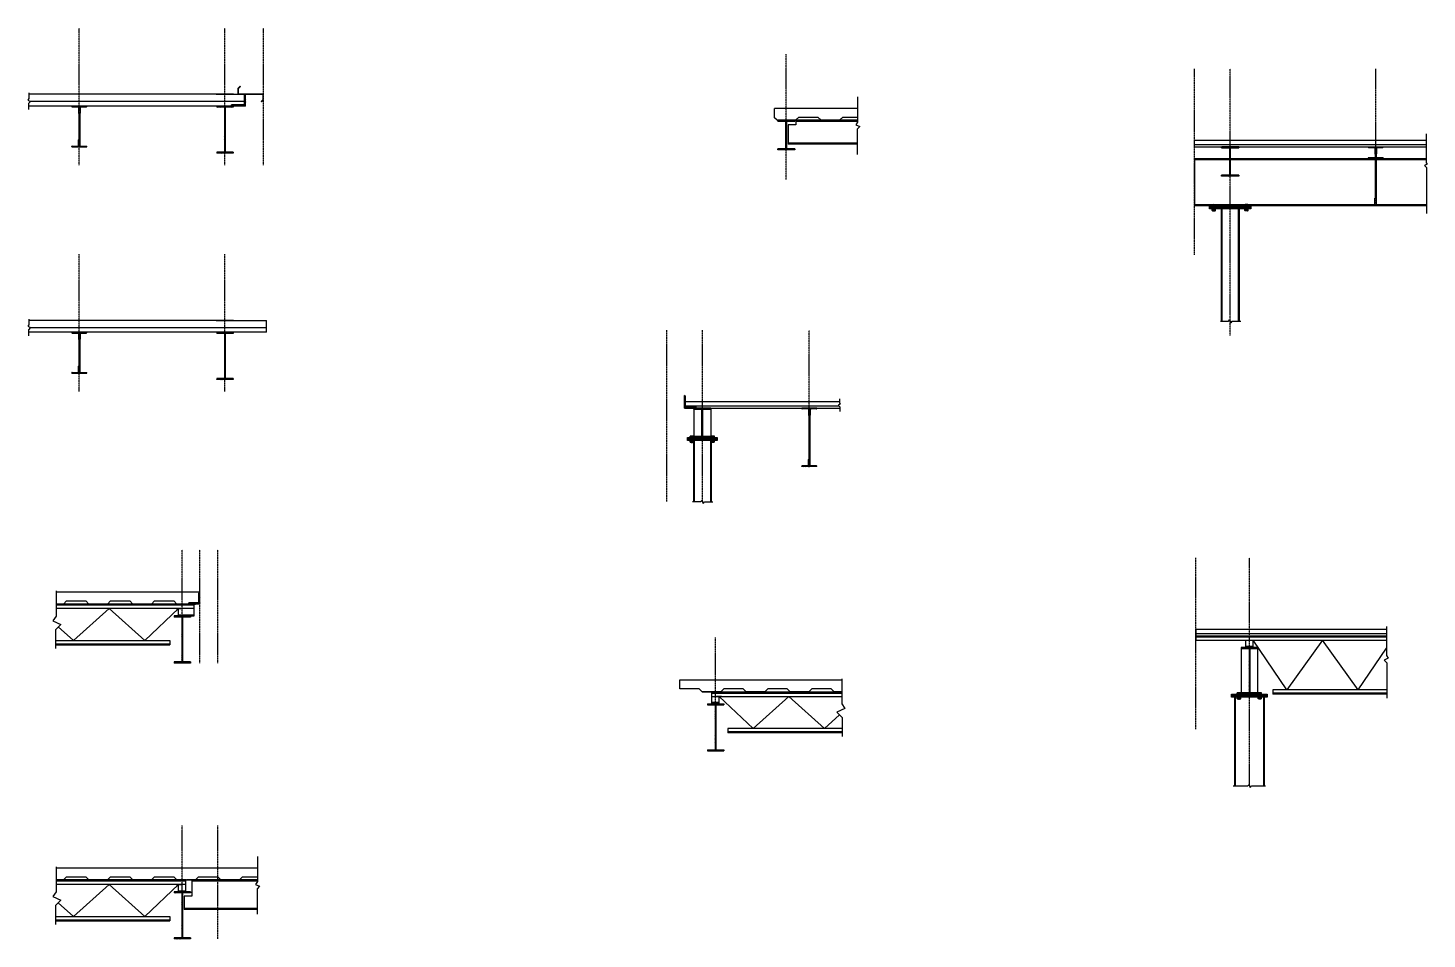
# Model space of a CAD drawing. Header units: millimetres. Extents: x -83614 to 248318, y 36678 to 90681.
# Drawn here: x 220146 to 232111, y 82896 to 90681 of the extents above; entities that cross this region are included whole.
import ezdxf

# ---------------------------------------------------------------- set-up
doc = ezdxf.new("R2010")
doc.units = ezdxf.units.MM
doc.linetypes.add('CENTER', pattern=[2, 1.25, -0.25, 0.25, -0.25])
for name, color, linetype in [('Arch_Section_Truss', 45, 'Continuous'), ('C-241-1', 241, 'Continuous'), ('Center', 251, 'CENTER'), ('L1', 1, 'Continuous'), ('LAYER131A', 131, 'Continuous'), ('Section_Sheathing', 150, 'Continuous'), ('Struc_Section_BP', 135, 'Continuous'), ('Struc_Section_Conc', 71, 'Continuous'), ('Struc_Section_OWSJ', 131, 'Continuous'), ('Struc_Section_StAngle', 2, 'Continuous'), ('Struc_Section_Steel', 11, 'Continuous'), ('Struc_Section_StGirt', 151, 'Continuous'), ('Struc_Steel_Beam', 22, 'Continuous'), ('Struc_Steel_Deck', 41, 'Continuous'), ('Struc_Steel_Joist', 21, 'Continuous'), ('TEXT', 4, 'Continuous')]:
    doc.layers.add(name, color=color, linetype=linetype)

# ---------------------------------------------------------------- blocks, each defined once
blk = doc.blocks.new('OWSJ1')
at = {"layer": 'TEXT'}
h = blk.add_hatch(dxfattribs=at)
h.set_pattern_fill('STEEL', color=131, scale=8, style=0)
h.set_pattern_definition([(45, (-5931.7465, -888.5996), (-0.70710678, 0.70710678), []), (45, (-5931.7465, -888.0996), (-0.70710678, 0.70710678), [])])
h.paths.add_polyline_path([(-0.25, 11.38, 0.414214), (-0.13, 11.25), (0.12, 11.25, 0.414214), (0.25, 11.38), (0.25, 13.5), (2.37, 13.5, 0.414214), (2.5, 13.62), (2.5, 13.75), (-2.5, 13.75), (-2.5, 13.62, 0.414214), (-2.38, 13.5), (-0.25, 13.5)])
h.paths.add_polyline_path([(-2.5, 0), (2.5, 0), (2.5, 0.12, 0.414214), (2.37, 0.25), (0.25, 0.25), (0.25, 2.37, 0.414214), (0.12, 2.5), (-0.13, 2.5, 0.414214), (-0.25, 2.37), (-0.25, 0.25), (-2.38, 0.25, 0.414214), (-2.5, 0.12)])
at = {"layer": 'Struc_Steel_Joist', "color": 150}
for p, q in [((-2.5, 13.75), (2.5, 13.75)), ((-2.5, 13.75), (-2.5, 13.62)), ((-2.38, 13.5), (-0.25, 13.5)), ((-0.25, 13.5), (-0.25, 11.38)), ((-0.19, 11.27), (-0.19, 2.48)), ((-0.13, 11.25), (0.12, 11.25)), ((0.19, 11.27), (0.19, 2.48)), ((0.25, 13.5), (2.37, 13.5)), ((0.25, 13.5), (0.25, 11.38)), ((2.5, 13.75), (2.5, 13.62)), ((-2.5, 0), (-2.5, 0.12)), ((-2.5, 0), (2.5, 0)), ((-2.38, 0.25), (-0.25, 0.25)), ((-0.25, 0.25), (-0.25, 2.37)), ((-0.13, 2.5), (0.12, 2.5)), ((0.25, 0.25), (0.25, 2.37)), ((0.25, 0.25), (2.37, 0.25)), ((2.5, 0), (2.5, 0.12))]:
    blk.add_line(p, q, dxfattribs=at)
for centre, start, end in [((-2.38, 13.62), 180, 270), ((-0.13, 11.38), 180, 270), ((0.12, 11.38), 270, 0), ((2.37, 13.62), 270, 0), ((-2.38, 0.12), 90, 180), ((-0.13, 2.37), 90, 180), ((0.12, 2.37), 0, 90), ((2.37, 0.12), 0, 90)]:
    blk.add_arc(centre, 0.125, start, end, dxfattribs=at)
blk = doc.blocks.new('W410x39(W16x26)')
at = {"layer": 'Struc_Steel_Beam'}
h = blk.add_hatch(dxfattribs=at)
h.set_pattern_fill('STEEL', color=131, scale=5, style=0)
h.set_pattern_definition([(45, (0, 0), (-0.44194174, 0.44194174), []), (45, (0, 0.3125), (-0.44194174, 0.44194174), [])])
h.paths.add_polyline_path([(1369.86, 1185.18), (1364.36, 1185.18), (1364.36, 1184.81), (1366.98, 1184.81), (1366.98, 1169.93), (1364.36, 1169.93), (1364.36, 1169.56), (1369.86, 1169.56), (1369.86, 1169.93), (1367.23, 1169.93), (1367.23, 1184.81), (1369.86, 1184.81)])
for p, q in [((1369.86, 1185.18), (1364.36, 1185.18)), ((1364.36, 1185.18), (1364.36, 1184.81)), ((1366.98, 1184.81), (1364.36, 1184.81)), ((1366.98, 1184.81), (1366.98, 1169.93)), ((1367.23, 1184.81), (1367.23, 1169.93)), ((1369.86, 1184.81), (1367.23, 1184.81)), ((1369.86, 1185.18), (1369.86, 1184.81)), ((1366.98, 1169.93), (1364.36, 1169.93)), ((1364.36, 1169.93), (1364.36, 1169.56)), ((1369.86, 1169.56), (1364.36, 1169.56)), ((1369.86, 1169.93), (1367.23, 1169.93)), ((1369.86, 1169.93), (1369.86, 1169.56))]:
    blk.add_line(p, q, dxfattribs=at)
blk = doc.blocks.new('Hex Nut - 10 mm side')
at = {"color": 0, "linetype": 'Continuous'}
for p, q in [((-9.2, -6.8), (-9.2, 6.8)), ((-0.7, 9.1), (-8.5, 9.1)), ((-0.7, 4.5), (-8.5, 4.5)), ((0, -6.8), (0, 6.8)), ((-0.7, -4.5), (-8.5, -4.5)), ((-0.7, -9.1), (-8.5, -9.1))]:
    blk.add_line(p, q, dxfattribs=at)
for centre, radius, start, end in [((-5, 6.8), 4.19, 147.13278, 212.86722), ((6.6, 0), 15.7, 163.22135, 196.77865), ((-4.2, 6.8), 4.19, 327.13278, 32.86722), ((-15.7, 0), 15.7, 343.22135, 16.77865), ((-5, -6.8), 4.19, 147.13278, 212.86722), ((-4.2, -6.8), 4.19, 327.13278, 32.86722)]:
    blk.add_arc(centre, radius, start, end, dxfattribs=at)

msp = doc.modelspace()

# ---------------------------------------------------------------- hatches: boundary and pattern name
at = {"layer": 'Struc_Section_StAngle'}
h = msp.add_hatch(dxfattribs=at)
h.set_pattern_fill('STEEL', color=256, scale=76.2, style=0)
h.set_pattern_definition([(135, (447273.158, 2536.492), (6.7351921, 6.7351921), []), (135, (447273.158, 2541.254), (6.7351921, 6.7351921), [])])
h.paths.add_polyline_path([(221890.13643, 90023.08691, 0.4142135624), (221880.61143, 90013.56191), (222007.61143, 90013.56191), (222007.61143, 90115.16191, 0.4142135624), (221998.08643, 90105.63691), (221998.08643, 90023.08691)])
h = msp.add_hatch(dxfattribs=at)
h.set_pattern_fill('STEEL', color=256, scale=76.2, style=0)
h.set_pattern_definition([(45, (495.306, -44.507), (-6.7351921, 6.7351921), []), (45, (495.306, -39.745), (-6.7351921, 6.7351921), [])])
h.paths.add_polyline_path([(225770.37825, 87442.0881), (225770.37825, 87530.9881, 0.4142135624), (225760.85325, 87540.5131), (225760.85325, 87432.5631), (225862.45325, 87432.5631, 0.4142135624), (225852.92825, 87442.0881)])
h = msp.add_hatch(dxfattribs=at)
h.set_pattern_fill('STEEL', color=256, scale=76.2, style=0)
h.set_pattern_definition([(135, (446882.786, -1718.655), (6.7351921, 6.7351921), []), (135, (446882.786, -1713.893), (6.7351921, 6.7351921), [])])
h.paths.add_polyline_path([(221525.16369, 85767.94015, 0.4142135624), (221515.63869, 85758.41515), (221617.23869, 85758.41515), (221617.23869, 85860.01515, 0.4142135624), (221607.71369, 85850.49015), (221607.71369, 85767.94015)])
at = {"layer": 'Struc_Section_Steel', "ltscale": 2}
h = msp.add_hatch(dxfattribs=at)
h.set_pattern_fill('STEEL', color=256, scale=127, style=0)
h.set_pattern_definition([(45, (223967.673, 90304.493), (-11.22532, 11.22532), []), (45, (223967.673, 90312.43), (-11.22532, 11.22532), [])])
h.paths.add_polyline_path([(226704.53944, 89883.75705), (226704.53944, 89891.69455), (226558.48944, 89891.69455), (226558.48944, 89883.75705), (226621.98944, 89883.75705, -0.4142135624), (226628.33944, 89877.40705), (226628.33944, 89655.15705, -0.4142135624), (226621.98944, 89648.80705), (226558.48944, 89648.80705), (226558.48944, 89640.86955), (226704.53944, 89640.86955), (226704.53944, 89648.80705), (226641.03944, 89648.80705, -0.4142135624), (226634.68944, 89655.15705), (226634.68944, 89877.40705, -0.4142135624), (226641.03944, 89883.75705)])
h = msp.add_hatch(dxfattribs=at)
h.set_pattern_fill('STEEL', color=256, scale=127, style=0)
h.set_pattern_definition([(45, (227763.218, 90077.858), (-11.22532, 11.22532), []), (45, (227763.218, 90085.795), (-11.22532, 11.22532), [])])
h.paths.add_polyline_path([(230500.0841, 89657.12171), (230500.0841, 89665.05921), (230354.0341, 89665.05921), (230354.0341, 89657.12171), (230417.5341, 89657.12171, -0.4142135624), (230423.8841, 89650.77171), (230423.8841, 89428.52171, -0.4142135624), (230417.5341, 89422.17171), (230354.0341, 89422.17171), (230354.0341, 89414.23421), (230500.0841, 89414.23421), (230500.0841, 89422.17171), (230436.5841, 89422.17171, -0.4142135624), (230430.2341, 89428.52171), (230430.2341, 89650.77171, -0.4142135624), (230436.5841, 89657.12171)])
h = msp.add_hatch(dxfattribs=at)
h.set_pattern_fill('STEEL', color=256, scale=127, style=0)
h.set_pattern_definition([(45, (223249.412, 87845.362), (-11.22532, 11.22532), []), (45, (223249.412, 87853.3), (-11.22532, 11.22532), [])])
h.paths.add_polyline_path([(225986.27825, 87424.6256), (225986.27825, 87432.5631), (225840.22825, 87432.5631), (225840.22825, 87424.6256), (225903.72825, 87424.6256, -0.4142135624), (225910.07825, 87418.2756), (225910.07825, 87196.0256, -0.4142135624), (225903.72825, 87189.6756), (225840.22825, 87189.6756), (225840.22825, 87181.7381), (225986.27825, 87181.7381), (225986.27825, 87189.6756), (225922.77825, 87189.6756, -0.4142135624), (225916.42825, 87196.0256), (225916.42825, 87418.2756, -0.4142135624), (225922.77825, 87424.6256)])
at = {"layer": 'Struc_Steel_Beam'}
h = msp.add_hatch(dxfattribs=at)
h.set_pattern_fill('STEEL', color=256, scale=127, style=0)
h.set_pattern_definition([(135, (225891.85, 90418.804), (11.22532, 11.22532), []), (135, (225891.85, 90426.741), (11.22532, 11.22532), [])])
h.paths.add_polyline_path([(221899.66143, 90013.56191), (221899.66143, 90004.03691), (221832.98643, 90004.03691), (221832.98643, 89619.86191), (221899.66143, 89619.86191), (221899.66143, 89610.33691), (221829.81143, 89610.33691), (221829.81143, 90013.56191)])
h.paths.add_polyline_path([(221759.96143, 90004.03691), (221759.96143, 90013.56191), (221829.81143, 90013.56191), (221829.81143, 89610.33691), (221759.96143, 89610.33691), (221759.96143, 89619.86191), (221826.63643, 89619.86191), (221826.63643, 90004.03691)])
h = msp.add_hatch(dxfattribs=at)
h.set_pattern_fill('STEEL', color=256, scale=127, style=0)
h.set_pattern_definition([(135, (225891.85, 88485.828), (11.22532, 11.22532), []), (135, (225891.85, 88493.766), (11.22532, 11.22532), [])])
h.paths.add_polyline_path([(221899.66143, 88080.58655), (221899.66143, 88071.06155), (221832.98643, 88071.06155), (221832.98643, 87686.88655), (221899.66143, 87686.88655), (221899.66143, 87677.36155), (221829.81143, 87677.36155), (221829.81143, 88080.58655)])
h.paths.add_polyline_path([(221759.96143, 88071.06155), (221759.96143, 88080.58655), (221829.81143, 88080.58655), (221829.81143, 87677.36155), (221759.96143, 87677.36155), (221759.96143, 87686.88655), (221826.63643, 87686.88655), (221826.63643, 88071.06155)])
h = msp.add_hatch(dxfattribs=at)
h.set_pattern_fill('STEEL', color=256, scale=127, style=0)
h.set_pattern_definition([(135, (225526.877, 86062.057), (11.22532, 11.22532), []), (135, (225526.877, 86069.994), (11.22532, 11.22532), [])])
h.paths.add_polyline_path([(221534.68869, 85656.81515), (221534.68869, 85647.29015), (221468.01369, 85647.29015), (221468.01369, 85263.11515), (221534.68869, 85263.11515), (221534.68869, 85253.59015), (221464.83869, 85253.59015), (221464.83869, 85656.81515)])
h.paths.add_polyline_path([(221394.98869, 85647.29015), (221394.98869, 85656.81515), (221464.83869, 85656.81515), (221464.83869, 85253.59015), (221394.98869, 85253.59015), (221394.98869, 85263.11515), (221461.66369, 85263.11515), (221461.66369, 85647.29015)])
h = msp.add_hatch(dxfattribs=at)
h.set_pattern_fill('STEEL', color=256, scale=127, style=0)
h.set_pattern_definition([(45, (221964.661, 85311.177), (-11.22532, 11.22532), []), (45, (221964.661, 85319.115), (-11.22532, 11.22532), [])])
h.paths.add_polyline_path([(225956.84943, 84905.93543), (225956.84943, 84896.41043), (226023.52443, 84896.41043), (226023.52443, 84512.23543), (225956.84943, 84512.23543), (225956.84943, 84502.71043), (226026.69943, 84502.71043), (226026.69943, 84905.93543)])
h.paths.add_polyline_path([(226096.54943, 84896.41043), (226096.54943, 84905.93543), (226026.69943, 84905.93543), (226026.69943, 84502.71043), (226096.54943, 84502.71043), (226096.54943, 84512.23543), (226029.87443, 84512.23543), (226029.87443, 84896.41043)])
h = msp.add_hatch(dxfattribs=at)
h.set_pattern_fill('STEEL', color=256, scale=127, style=0)
h.set_pattern_definition([(135, (225526.877, 83704.381), (11.22532, 11.22532), []), (135, (225526.877, 83712.319), (11.22532, 11.22532), [])])
h.paths.add_polyline_path([(221534.68869, 83299.13968), (221534.68869, 83289.61468), (221468.01369, 83289.61468), (221468.01369, 82905.43968), (221534.68869, 82905.43968), (221534.68869, 82895.91468), (221464.83869, 82895.91468), (221464.83869, 83299.13968)])
h.paths.add_polyline_path([(221394.98869, 83289.61468), (221394.98869, 83299.13968), (221464.83869, 83299.13968), (221464.83869, 82895.91468), (221394.98869, 82895.91468), (221394.98869, 82905.43968), (221461.66369, 82905.43968), (221461.66369, 83289.61468)])
at = {"layer": 'TEXT'}
h = msp.add_hatch(dxfattribs=at)
h.set_pattern_fill('STEEL', color=256, scale=203.2, style=0)
h.set_pattern_definition([(135, (377494.013, 64512.884), (17.9605122, 17.9605122), []), (135, (377494.013, 64525.584), (17.9605122, 17.9605122), [])])
h.paths.add_polyline_path([(226764.15325, 87429.3881, 0.4142135624), (226767.32825, 87426.2131), (226821.30325, 87426.2131), (226821.30325, 87372.2381, 0.4142135624), (226824.47825, 87369.0631), (226830.82825, 87369.0631, 0.4142135624), (226834.00325, 87372.2381), (226834.00325, 87426.2131), (226887.97825, 87426.2131, 0.4142135624), (226891.15325, 87429.3881), (226891.15325, 87432.5631), (226764.15325, 87432.5631)])
h.paths.add_polyline_path([(226764.15325, 86932.6911), (226891.15325, 86932.6911), (226891.15325, 86935.8661, 0.4142135624), (226887.97825, 86939.0411), (226834.00325, 86939.0411), (226834.00325, 86993.0161, 0.4142135624), (226830.82825, 86996.1911), (226824.47825, 86996.1911, 0.4142135624), (226821.30325, 86993.0161), (226821.30325, 86939.0411), (226767.32825, 86939.0411, 0.4142135624), (226764.15325, 86935.8661)])

# ---------------------------------------------------------------- linework, layer by layer
at = {"layer": 'Arch_Section_Truss'}
for p, q in [((231608.1591, 89665.05921), (231735.1591, 89665.05921)), ((231608.1591, 89665.05921), (231608.1591, 89661.88421)), ((231611.3341, 89658.70921), (231665.3091, 89658.70921)), ((231665.3091, 89658.70921), (231665.3091, 89604.73421)), ((231678.0091, 89658.70921), (231731.9841, 89658.70921)), ((231678.0091, 89658.70921), (231678.0091, 89604.73421)), ((231735.1591, 89665.05921), (231735.1591, 89661.88421)), ((231608.1591, 89569.80921), (231608.1591, 89563.45921)), ((231608.1591, 89563.45921), (231666.8966, 89563.45921)), ((231611.3341, 89572.98421), (231666.8966, 89572.98421)), ((231666.8966, 89601.98458), (231666.8966, 89228.13484)), ((231666.8966, 89601.98458), (231666.8966, 89572.98421)), ((231668.4841, 89601.55921), (231674.8341, 89601.55921)), ((231676.4216, 89601.98458), (231676.4216, 89228.13484)), ((231676.4216, 89601.98458), (231676.4216, 89572.98421)), ((231676.4216, 89572.98421), (231731.9841, 89572.98421)), ((231676.4216, 89563.45921), (231735.1591, 89563.45921)), ((231735.1591, 89569.80921), (231735.1591, 89563.45921)), ((231608.1591, 89165.06021), (231608.1591, 89168.23521)), ((231608.1591, 89165.06021), (231735.1591, 89165.06021)), ((231611.3341, 89171.41021), (231665.3091, 89171.41021)), ((231665.3091, 89171.41021), (231665.3091, 89225.38521)), ((231668.4841, 89228.56021), (231674.8341, 89228.56021)), ((231678.0091, 89171.41021), (231678.0091, 89225.38521)), ((231678.0091, 89171.41021), (231731.9841, 89171.41021)), ((231735.1591, 89165.06021), (231735.1591, 89168.23521))]:
    msp.add_line(p, q, dxfattribs=at)
for centre, start, end in [((231611.3341, 89661.88421), 180, 270), ((231731.9841, 89661.88421), 270, 0), ((231611.3341, 89569.80921), 90, 180), ((231668.4841, 89604.73421), 180, 270), ((231674.8341, 89604.73421), 270, 0), ((231731.9841, 89569.80921), 0, 90), ((231611.3341, 89168.23521), 90, 180), ((231668.4841, 89225.38521), 90, 180), ((231674.8341, 89225.38521), 0, 90), ((231731.9841, 89168.23521), 0, 90)]:
    msp.add_arc(centre, 3.175, start, end, dxfattribs=at)
at = {"layer": 'C-241-1', "ltscale": 0.05}
for p, q in [((230272.20561, 89161.21846), (230272.20561, 89169.99257)), ((230272.20561, 89161.21846), (230302.51259, 89161.21846)), ((230275.38408, 89161.21846), (230272.20561, 89161.21846)), ((230275.38408, 89160.23421), (230275.38408, 89161.21846)), ((230275.38408, 89160.23421), (230299.33411, 89160.23421)), ((230275.99398, 89171.11015), (230298.72421, 89171.11015)), ((230279.15703, 89156.54328), (230295.56116, 89156.54328)), ((230279.78235, 89161.21846), (230279.78235, 89169.99257)), ((230294.93584, 89161.21846), (230294.93584, 89169.99257)), ((230299.33411, 89161.21846), (230302.51259, 89161.21846)), ((230299.33411, 89160.23421), (230299.33411, 89161.21846)), ((230302.51259, 89161.21846), (230302.51259, 89169.99257)), ((230551.60561, 89161.21846), (230551.60561, 89169.99257)), ((230581.91259, 89161.21846), (230551.60561, 89161.21846)), ((230554.78408, 89161.21846), (230551.60561, 89161.21846)), ((230554.78408, 89160.23421), (230554.78408, 89161.21846)), ((230578.73411, 89160.23421), (230554.78408, 89160.23421)), ((230578.12421, 89171.11015), (230555.39398, 89171.11015)), ((230574.96116, 89156.54328), (230558.55703, 89156.54328)), ((230559.18235, 89161.21846), (230559.18235, 89169.99257)), ((230574.33584, 89161.21846), (230574.33584, 89169.99257)), ((230578.73411, 89161.21846), (230581.91259, 89161.21846)), ((230578.73411, 89160.23421), (230578.73411, 89161.21846)), ((230581.91259, 89161.21846), (230581.91259, 89169.99257)), ((230279.15703, 89119.57837), (230295.56116, 89119.57837)), ((230281.86371, 89116.87168), (230279.15703, 89119.57837)), ((230281.86371, 89116.87168), (230292.85448, 89116.87168)), ((230292.85448, 89116.87168), (230295.56116, 89119.57837)), ((230574.96116, 89119.57837), (230558.55703, 89119.57837)), ((230561.26371, 89116.87168), (230558.55703, 89119.57837)), ((230572.25448, 89116.87168), (230561.26371, 89116.87168)), ((230572.25448, 89116.87168), (230574.96116, 89119.57837)), ((225809.19976, 87182.72234), (225809.19976, 87191.49646)), ((225809.19976, 87182.72234), (225839.50674, 87182.72234)), ((225812.37824, 87182.72234), (225809.19976, 87182.72234)), ((225812.37824, 87181.7381), (225812.37824, 87182.72234)), ((225812.37824, 87181.7381), (225836.32827, 87181.7381)), ((225812.98814, 87192.61404), (225835.71837, 87192.61404)), ((225816.15119, 87178.04717), (225832.55532, 87178.04717)), ((225816.15119, 87141.08225), (225832.55532, 87141.08225)), ((225818.85787, 87138.37557), (225816.15119, 87141.08225)), ((225816.77651, 87182.72234), (225816.77651, 87191.49646)), ((225818.85787, 87138.37557), (225829.84864, 87138.37557)), ((225829.84864, 87138.37557), (225832.55532, 87141.08225)), ((225831.93, 87182.72234), (225831.93, 87191.49646)), ((225836.32827, 87182.72234), (225839.50674, 87182.72234)), ((225836.32827, 87181.7381), (225836.32827, 87182.72234)), ((225839.50674, 87182.72234), (225839.50674, 87191.49646)), ((225986.99976, 87182.72234), (225986.99976, 87191.49646)), ((226017.30674, 87182.72234), (225986.99976, 87182.72234)), ((225990.17824, 87182.72234), (225986.99976, 87182.72234)), ((225990.17824, 87181.7381), (225990.17824, 87182.72234)), ((226014.12827, 87181.7381), (225990.17824, 87181.7381)), ((226013.51837, 87192.61404), (225990.78814, 87192.61404)), ((226010.35532, 87178.04717), (225993.95119, 87178.04717)), ((226010.35532, 87141.08225), (225993.95119, 87141.08225)), ((225996.65787, 87138.37557), (225993.95119, 87141.08225)), ((225994.57651, 87182.72234), (225994.57651, 87191.49646)), ((226007.64864, 87138.37557), (225996.65787, 87138.37557)), ((226007.64864, 87138.37557), (226010.35532, 87141.08225)), ((226009.73, 87182.72234), (226009.73, 87191.49646)), ((226014.12827, 87182.72234), (226017.30674, 87182.72234)), ((226014.12827, 87181.7381), (226014.12827, 87182.72234)), ((226017.30674, 87182.72234), (226017.30674, 87191.49646)), ((230487.5331, 84989.69989), (230487.5331, 84998.474)), ((230487.5331, 84989.69989), (230517.84008, 84989.69989)), ((230490.71157, 84989.69989), (230487.5331, 84989.69989)), ((230490.71157, 84988.71564), (230490.71157, 84989.69989)), ((230490.71157, 84988.71564), (230514.66161, 84988.71564)), ((230491.32147, 84999.59158), (230514.05171, 84999.59158)), ((230494.48453, 84985.02471), (230510.88866, 84985.02471)), ((230495.10985, 84989.69989), (230495.10985, 84998.474)), ((230510.26334, 84989.69989), (230510.26334, 84998.474)), ((230514.66161, 84989.69989), (230517.84008, 84989.69989)), ((230514.66161, 84988.71564), (230514.66161, 84989.69989)), ((230517.84008, 84989.69989), (230517.84008, 84998.474)), ((230665.3331, 84989.69989), (230665.3331, 84998.474)), ((230695.64008, 84989.69989), (230665.3331, 84989.69989)), ((230668.51157, 84989.69989), (230665.3331, 84989.69989)), ((230668.51157, 84988.71564), (230668.51157, 84989.69989)), ((230692.46161, 84988.71564), (230668.51157, 84988.71564)), ((230691.85171, 84999.59158), (230669.12147, 84999.59158)), ((230688.68866, 84985.02471), (230672.28453, 84985.02471)), ((230672.90985, 84989.69989), (230672.90985, 84998.474)), ((230688.06334, 84989.69989), (230688.06334, 84998.474)), ((230692.46161, 84989.69989), (230695.64008, 84989.69989)), ((230692.46161, 84988.71564), (230692.46161, 84989.69989)), ((230695.64008, 84989.69989), (230695.64008, 84998.474)), ((230494.48453, 84948.05979), (230510.88866, 84948.05979)), ((230497.19121, 84945.35311), (230494.48453, 84948.05979)), ((230497.19121, 84945.35311), (230508.18198, 84945.35311)), ((230508.18198, 84945.35311), (230510.88866, 84948.05979)), ((230688.68866, 84948.05979), (230672.28453, 84948.05979)), ((230674.99121, 84945.35311), (230672.28453, 84948.05979)), ((230685.98198, 84945.35311), (230674.99121, 84945.35311)), ((230685.98198, 84945.35311), (230688.68866, 84948.05979))]:
    msp.add_line(p, q, dxfattribs=at)
at = {"layer": 'C-241-1', "ltscale": 0.5}
for p, q in [((230279.15703, 89119.57837), (230279.15703, 89160.23421)), ((230281.86371, 89119.57837), (230281.86371, 89156.54328)), ((230292.85448, 89119.57837), (230292.85448, 89156.54328)), ((230295.56116, 89119.57837), (230295.56116, 89160.23421)), ((230558.55703, 89119.57837), (230558.55703, 89160.23421)), ((230561.26371, 89119.57837), (230561.26371, 89156.54328)), ((230572.25448, 89119.57837), (230572.25448, 89156.54328)), ((230574.96116, 89119.57837), (230574.96116, 89160.23421)), ((225816.15119, 87141.08225), (225816.15119, 87181.7381)), ((225818.85787, 87141.08225), (225818.85787, 87178.04717)), ((225829.84864, 87141.08225), (225829.84864, 87178.04717)), ((225832.55532, 87141.08225), (225832.55532, 87181.7381)), ((225993.95119, 87141.08225), (225993.95119, 87181.7381)), ((225996.65787, 87141.08225), (225996.65787, 87178.04717)), ((226007.64864, 87141.08225), (226007.64864, 87178.04717)), ((226010.35532, 87141.08225), (226010.35532, 87181.7381)), ((230494.48453, 84948.05979), (230494.48453, 84988.71564)), ((230497.19121, 84948.05979), (230497.19121, 84985.02471)), ((230508.18198, 84948.05979), (230508.18198, 84985.02471)), ((230510.88866, 84948.05979), (230510.88866, 84988.71564)), ((230672.28453, 84948.05979), (230672.28453, 84988.71564)), ((230674.99121, 84948.05979), (230674.99121, 84985.02471)), ((230685.98198, 84948.05979), (230685.98198, 84985.02471)), ((230688.68866, 84948.05979), (230688.68866, 84988.71564))]:
    msp.add_line(p, q, dxfattribs=at)
at = {"layer": 'C-241-1', "ltscale": 0.05}
for centre, radius, start, end in [((230275.99398, 89164.12963), 6.98052, 57.13278, 122.86722), ((230287.3591, 89144.86354), 26.24661, 73.22135, 106.77865), ((230298.72421, 89164.12963), 6.98052, 57.13278, 122.86722), ((230555.39398, 89164.12963), 6.98052, 57.13278, 122.86722), ((230566.7591, 89144.86354), 26.24661, 73.22135, 106.77865), ((230578.12421, 89164.12963), 6.98052, 57.13278, 122.86722), ((225812.98814, 87185.63352), 6.98052, 57.13278, 122.86722), ((225824.35325, 87166.36742), 26.24661, 73.22135, 106.77865), ((225835.71837, 87185.63352), 6.98052, 57.13278, 122.86722), ((225990.78814, 87185.63352), 6.98052, 57.13278, 122.86722), ((226002.15325, 87166.36742), 26.24661, 73.22135, 106.77865), ((226013.51837, 87185.63352), 6.98052, 57.13278, 122.86722), ((230491.32147, 84992.61106), 6.98052, 57.13278, 122.86722), ((230502.68659, 84973.34496), 26.24661, 73.22135, 106.77865), ((230514.05171, 84992.61106), 6.98052, 57.13278, 122.86722), ((230669.12147, 84992.61106), 6.98052, 57.13278, 122.86722), ((230680.48659, 84973.34496), 26.24661, 73.22135, 106.77865), ((230691.85171, 84992.61106), 6.98052, 57.13278, 122.86722)]:
    msp.add_arc(centre, radius, start, end, dxfattribs=at)
at = {"layer": 'Center', "ltscale": 5}
for p, q in [((220585.21143, 89508.73691), (220585.21143, 90680.59336)), ((221829.81143, 89508.73691), (221829.81143, 90680.59336)), ((222160.01143, 89508.73691), (222160.01143, 90680.59336)), ((226631.51444, 89387.40613), (226631.51444, 90458.02054)), ((230122.2591, 88742.76023), (230122.2591, 90332.09067)), ((230427.0591, 88053.32463), (230427.0591, 90332.09067)), ((231671.6591, 89160.23421), (231671.6591, 90332.09067)), ((220585.21143, 87575.76155), (220585.21143, 88747.61801)), ((221829.81143, 87575.76155), (221829.81143, 88747.61801)), ((225608.45325, 86633.21564), (225608.45325, 88099.59455)), ((225913.25325, 86633.21564), (225913.25325, 88099.59455)), ((226827.65325, 86927.7381), (226827.65325, 88099.59455)), ((221464.83869, 85253.59015), (221464.83869, 86223.14115)), ((221617.23869, 85253.59015), (221617.23869, 86223.14115)), ((221769.63869, 85253.59015), (221769.63869, 86223.14115)), ((230134.38659, 84687.84318), (230134.38659, 86154.22209)), ((230591.58659, 84204.19651), (230591.58659, 86154.22209)), ((226026.69943, 84502.71043), (226026.69943, 85472.26143)), ((221464.83869, 82895.91468), (221464.83869, 83865.46567)), ((221769.63869, 82895.91468), (221769.63869, 83865.46567))]:
    msp.add_line(p, q, dxfattribs=at)
at = {"layer": 'L1'}
for p, q in [((220154.47204, 90125.31996), (220154.47204, 90076.77979)), ((220154.47204, 90076.77979), (220146.13949, 90064.29432)), ((220146.13949, 90064.29432), (220168.49844, 90053.8795)), ((220168.49844, 90053.8795), (220149.99577, 90035.05234)), ((220149.99577, 90035.05234), (220149.99577, 89983.8555)), ((227241.6124, 90091.29912), (227241.6124, 89877.30488)), ((227241.6124, 89877.30488), (227225.48843, 89853.14478)), ((227225.48843, 89853.14478), (227259.06042, 89837.50691)), ((227259.06042, 89837.50691), (227237.13613, 89815.19811)), ((227237.13613, 89815.19811), (227237.13613, 89598.26031)), ((232102.39848, 89776.81727), (232102.39848, 89529.33381)), ((232110.73104, 89516.84835), (232088.37209, 89506.43352)), ((232088.37209, 89506.43352), (232106.87475, 89487.60636)), ((232102.39848, 89529.33381), (232110.73104, 89516.84835)), ((232106.87475, 89487.60636), (232106.87475, 89095.34306)), ((220154.47204, 88192.34461), (220154.47204, 88143.80444)), ((220154.47204, 88143.80444), (220146.13949, 88131.31897)), ((220146.13949, 88131.31897), (220168.49844, 88120.90415)), ((220168.49844, 88120.90415), (220149.99577, 88102.07698)), ((220149.99577, 88102.07698), (220149.99577, 88050.88014)), ((227091.90493, 87464.87866), (227075.13572, 87457.06754)), ((227085.65551, 87510.64789), (227085.65551, 87474.24276)), ((227085.65551, 87474.24276), (227091.90493, 87464.87866)), ((227075.13572, 87457.06754), (227089.01271, 87442.94717)), ((227089.01271, 87442.94717), (227089.01271, 87404.54954)), ((220386.42619, 85870.17321), (220386.42619, 85655.81041)), ((220386.42619, 85655.81041), (220359.56863, 85615.56715)), ((220359.56863, 85615.56715), (220426.71262, 85584.29141)), ((220426.71262, 85584.29141), (220381.94992, 85538.74366)), ((231763.98885, 85566.28348), (231763.98885, 85317.25237)), ((220381.94992, 85538.74366), (220381.94992, 85377.13441)), ((231763.98885, 85317.25237), (231778.62287, 85295.32482)), ((231778.62287, 85295.32482), (231745.08445, 85279.70258)), ((231745.08445, 85279.70258), (231767.34605, 85257.05055)), ((231767.34605, 85257.05055), (231767.34605, 84953.57922)), ((227105.11192, 85119.29349), (227105.11192, 84904.9307)), ((227131.96948, 84864.68744), (227064.8255, 84833.41169)), ((227064.8255, 84833.41169), (227109.58819, 84787.86394)), ((227105.11192, 84904.9307), (227131.96948, 84864.68744)), ((227109.58819, 84787.86394), (227109.58819, 84626.25469)), ((222109.41008, 83600.34424), (222109.41008, 83386.35)), ((220386.42619, 83512.49774), (220386.42619, 83298.13494)), ((220386.42619, 83298.13494), (220359.56863, 83257.89168)), ((222109.41008, 83386.35), (222093.2861, 83362.18991)), ((222093.2861, 83362.18991), (222126.8581, 83346.55204)), ((222126.8581, 83346.55204), (222104.93381, 83324.24324)), ((222104.93381, 83324.24324), (222104.93381, 83107.30544)), ((220359.56863, 83257.89168), (220426.71262, 83226.61593)), ((220426.71262, 83226.61593), (220381.94992, 83181.06819)), ((220381.94992, 83181.06819), (220381.94992, 83019.45893))]:
    msp.add_line(p, q, dxfattribs=at)
at = {"layer": 'LAYER131A'}
for p, q in [((230350.8591, 89134.83421), (230350.8591, 88176.52825)), ((230503.2591, 89134.83421), (230503.2591, 88175.84315)), ((225786.25325, 87169.0381), (226040.25325, 87169.0381)), ((225837.05325, 87169.0381), (225837.05325, 86633.46773)), ((225989.45325, 87169.0381), (225989.45325, 86632.78263)), ((230464.58659, 84963.31564), (230464.58659, 84204.4486)), ((230718.58659, 84963.31564), (230718.58659, 84203.7635))]:
    msp.add_line(p, q, dxfattribs=at)
at = {"layer": 'Section_Sheathing', "ltscale": 2}
for p, q in [((230122.2591, 89665.05921), (230122.2591, 89722.20921)), ((230122.2591, 89722.20921), (232102.39848, 89722.20921)), ((230122.2591, 89684.10921), (232102.39848, 89684.10921)), ((230122.2591, 89665.05921), (232102.39848, 89665.05921)), ((230413.62905, 88176.52825), (230421.85854, 88186.12023)), ((230421.85854, 88186.12023), (230434.88891, 88161.45521)), ((230343.64639, 88176.52825), (230413.62905, 88176.52825)), ((230434.88891, 88161.45521), (230445.17597, 88175.84315)), ((230445.17597, 88175.84315), (230517.63003, 88175.84315)), ((225760.85325, 87489.7131), (227085.65551, 87489.7131)), ((225770.37825, 87451.6131), (227080.49615, 87451.6131)), ((225862.45325, 87432.5631), (227089.01271, 87432.5631)), ((225829.84055, 86633.46773), (225899.82321, 86633.46773)), ((225899.82321, 86633.46773), (225908.05269, 86643.05971)), ((225908.05269, 86643.05971), (225921.08307, 86618.3947)), ((225921.08307, 86618.3947), (225931.37012, 86632.78263)), ((225931.37012, 86632.78263), (226003.82419, 86632.78263)), ((230134.38659, 85487.19064), (230134.38659, 85544.34064)), ((230134.38659, 85544.34064), (231763.98885, 85544.34064)), ((230134.38659, 85506.24064), (231763.98885, 85506.24064)), ((230134.38659, 85487.19064), (231767.34605, 85487.19064)), ((230451.74148, 84204.4486), (230578.15655, 84204.4486)), ((230578.15655, 84204.4486), (230586.38603, 84214.04058)), ((230586.38603, 84214.04058), (230599.41641, 84189.37557)), ((230599.41641, 84189.37557), (230609.70346, 84203.7635)), ((230609.70346, 84203.7635), (230729.2439, 84203.7635))]:
    msp.add_line(p, q, dxfattribs=at)
at = {"layer": 'Section_Sheathing'}
msp.add_line((230134.38659, 85544.34064), (230134.38659, 85449.09064), dxfattribs=at)
at = {"layer": 'Struc_Section_BP', "ltscale": 2}
for p, q in [((225840.22825, 87424.6256), (225840.22825, 87189.6756)), ((225986.27825, 87424.6256), (225986.27825, 87189.6756)), ((230521.73659, 85376.06564), (230521.73659, 84998.24064)), ((230661.43659, 85376.06564), (230661.43659, 84998.24064))]:
    msp.add_line(p, q, dxfattribs=at)
for points in [[(230604.8591, 89147.53421), (230249.2591, 89147.53421), (230249.2591, 89160.23421), (230604.8591, 89160.23421)], [(230604.8591, 89134.83421), (230249.2591, 89134.83421), (230249.2591, 89147.53421), (230604.8591, 89147.53421)], [(226040.25325, 87169.0381), (225786.25325, 87169.0381), (225786.25325, 87181.7381), (226040.25325, 87181.7381)], [(226040.25325, 87156.3381), (225786.25325, 87156.3381), (225786.25325, 87169.0381), (226040.25325, 87169.0381)], [(230743.98659, 84976.01564), (230439.18659, 84976.01564), (230439.18659, 84988.71564), (230743.98659, 84988.71564)], [(230743.98659, 84963.31564), (230439.18659, 84963.31564), (230439.18659, 84976.01564), (230743.98659, 84976.01564)]]:
    msp.add_lwpolyline(points, close=True, dxfattribs=at)
at = {"layer": 'Struc_Section_Conc', "ltscale": 2}
for p, q in [((221902.83643, 90115.16191), (220154.47204, 90115.16191)), ((221756.78643, 90115.16191), (222007.61143, 90115.16191)), ((221880.61143, 90013.56191), (220149.99577, 90013.56191)), ((227241.6124, 89993.29455), (226529.91444, 89993.29455)), ((226529.91444, 89913.93538), (226529.91444, 89993.29455)), ((226552.15527, 89891.69455), (226529.91444, 89913.93538)), ((226552.15527, 89891.69455), (226710.07841, 89891.69455)), ((226710.83904, 89891.69455), (226633.44266, 89891.69455)), ((226710.83904, 89891.69455), (226737.3908, 89918.2463)), ((226737.3908, 89918.2463), (226901.84101, 89918.2463)), ((226928.39277, 89891.69455), (226901.84101, 89918.2463)), ((226928.39277, 89891.69455), (227086.31591, 89891.69455)), ((227087.07654, 89891.69455), (227009.68016, 89891.69455)), ((227087.07654, 89891.69455), (227113.6283, 89918.2463)), ((227113.6283, 89918.2463), (227241.6124, 89918.2463)), ((221902.83643, 88182.18655), (220154.47204, 88182.18655)), ((221756.78643, 88182.18655), (222185.41143, 88182.18655)), ((222185.41143, 88080.58655), (222185.41143, 88182.18655)), ((222185.41143, 88080.58655), (220149.99577, 88080.58655)), ((221617.23869, 85860.01515), (220386.42619, 85860.01515)), ((220386.42619, 85758.41515), (220449.16358, 85758.41515)), ((220449.92422, 85758.41515), (220386.42619, 85758.41515)), ((220449.92422, 85758.41515), (220476.47597, 85784.96691)), ((220476.47597, 85784.96691), (220640.92619, 85784.96691)), ((220667.47794, 85758.41515), (220640.92619, 85784.96691)), ((220667.47794, 85758.41515), (220825.40108, 85758.41515)), ((220826.16172, 85758.41515), (220748.76533, 85758.41515)), ((220826.16172, 85758.41515), (220852.71347, 85784.96691)), ((220852.71347, 85784.96691), (221017.16369, 85784.96691)), ((221043.71544, 85758.41515), (221017.16369, 85784.96691)), ((221043.71544, 85758.41515), (221201.63858, 85758.41515)), ((221202.39922, 85758.41515), (221125.00283, 85758.41515)), ((221202.39922, 85758.41515), (221228.95097, 85784.96691)), ((221228.95097, 85784.96691), (221393.40119, 85784.96691)), ((221419.95294, 85758.41515), (221393.40119, 85784.96691)), ((221419.95294, 85758.41515), (221577.87608, 85758.41515)), ((221578.63672, 85758.41515), (221501.24033, 85758.41515)), ((225721.89943, 85109.13543), (227105.11192, 85109.13543)), ((225721.89943, 85034.08719), (225721.89943, 85109.13543)), ((225886.34965, 85034.08719), (225721.89943, 85034.08719)), ((225912.9014, 85007.53543), (225886.34965, 85034.08719)), ((225912.9014, 85007.53543), (225990.29778, 85007.53543)), ((226071.58518, 85007.53543), (225913.66204, 85007.53543)), ((226071.58518, 85007.53543), (226098.13693, 85034.08719)), ((226262.58715, 85034.08719), (226098.13693, 85034.08719)), ((226289.1389, 85007.53543), (226262.58715, 85034.08719)), ((226289.1389, 85007.53543), (226366.53528, 85007.53543)), ((226447.82268, 85007.53543), (226289.89954, 85007.53543)), ((226447.82268, 85007.53543), (226474.37443, 85034.08719)), ((226638.82465, 85034.08719), (226474.37443, 85034.08719)), ((226665.3764, 85007.53543), (226638.82465, 85034.08719)), ((226665.3764, 85007.53543), (226742.77278, 85007.53543)), ((226824.06018, 85007.53543), (226666.13704, 85007.53543)), ((226824.06018, 85007.53543), (226850.61193, 85034.08719)), ((227015.06215, 85034.08719), (226850.61193, 85034.08719)), ((227041.6139, 85007.53543), (227015.06215, 85034.08719)), ((227041.6139, 85007.53543), (227105.11192, 85007.53543)), ((227105.11192, 85007.53543), (227042.37454, 85007.53543)), ((222109.41008, 83502.33968), (220386.42619, 83502.33968)), ((220386.42619, 83400.73968), (220449.16358, 83400.73968)), ((220449.92422, 83400.73968), (220386.42619, 83400.73968)), ((220449.92422, 83400.73968), (220476.47597, 83427.29143)), ((220476.47597, 83427.29143), (220640.92619, 83427.29143)), ((220667.47794, 83400.73968), (220640.92619, 83427.29143)), ((220667.47794, 83400.73968), (220825.40108, 83400.73968)), ((220826.16172, 83400.73968), (220748.76533, 83400.73968)), ((220826.16172, 83400.73968), (220852.71347, 83427.29143)), ((220852.71347, 83427.29143), (221017.16369, 83427.29143)), ((221043.71544, 83400.73968), (221017.16369, 83427.29143)), ((221043.71544, 83400.73968), (221201.63858, 83400.73968)), ((221202.39922, 83400.73968), (221125.00283, 83400.73968)), ((221202.39922, 83400.73968), (221228.95097, 83427.29143)), ((221228.95097, 83427.29143), (221393.40119, 83427.29143)), ((221419.95294, 83400.73968), (221393.40119, 83427.29143)), ((221419.95294, 83400.73968), (221577.87608, 83400.73968)), ((221578.63672, 83400.73968), (221501.24033, 83400.73968)), ((221578.63672, 83400.73968), (221605.18847, 83427.29143)), ((221605.18847, 83427.29143), (221769.63869, 83427.29143)), ((221796.19044, 83400.73968), (221769.63869, 83427.29143)), ((221796.19044, 83400.73968), (221954.11358, 83400.73968)), ((221954.87422, 83400.73968), (221877.47783, 83400.73968)), ((221954.87422, 83400.73968), (221981.42597, 83427.29143)), ((221981.42597, 83427.29143), (222109.41008, 83427.29143))]:
    msp.add_line(p, q, dxfattribs=at)
at = {"layer": 'Struc_Section_Conc', "ltscale": 20}
for p, q in [((221998.08643, 90051.66191), (220166.31907, 90051.66191)), ((222185.41143, 88118.68655), (220166.31907, 88118.68655))]:
    msp.add_line(p, q, dxfattribs=at)
at = {"layer": 'Struc_Section_StAngle', "ltscale": 5}
for p, q in [((221998.08643, 90023.08691), (221998.08643, 90105.63691)), ((222007.61143, 90013.56191), (222007.61143, 90115.16191)), ((222007.61143, 90013.56191), (221880.61143, 90013.56191)), ((221998.08643, 90023.08691), (221890.13643, 90023.08691)), ((225760.85325, 87432.5631), (225760.85325, 87540.5131)), ((225770.37825, 87442.0881), (225770.37825, 87530.9881)), ((225760.85325, 87432.5631), (225862.45325, 87432.5631)), ((225770.37825, 87442.0881), (225852.92825, 87442.0881)), ((221607.71369, 85767.94015), (221607.71369, 85850.49015)), ((221617.23869, 85758.41515), (221617.23869, 85860.01515)), ((221617.23869, 85758.41515), (221515.63869, 85758.41515)), ((221607.71369, 85767.94015), (221525.16369, 85767.94015))]:
    msp.add_line(p, q, dxfattribs=at)
at = {"layer": 'Struc_Section_StAngle'}
for p, q in [((222007.61143, 90115.16191), (222007.61143, 90115.16191)), ((225760.85325, 87540.5131), (225760.85325, 87540.5131)), ((221617.23869, 85860.01515), (221617.23869, 85860.01515))]:
    msp.add_line(p, q, dxfattribs=at)
at = {"layer": 'Struc_Section_StAngle', "ltscale": 5}
for centre, start, end in [((222007.61143, 90105.63691), 90, 180), ((221890.13643, 90013.56191), 90, 180), ((225760.85325, 87530.9881), 360, 90), ((225852.92825, 87432.5631), 0, 90), ((221617.23869, 85850.49015), 90, 180), ((221525.16369, 85758.41515), 90, 180)]:
    msp.add_arc(centre, 9.525, start, end, dxfattribs=at)
at = {"layer": 'Struc_Section_Steel', "ltscale": 2}
for p, q in [((226558.48944, 89891.69455), (226623.51344, 89891.69455)), ((226558.48944, 89883.75705), (226558.48944, 89891.69455)), ((226704.53944, 89891.69455), (226639.51544, 89891.69455)), ((226704.53944, 89883.75705), (226704.53944, 89891.69455)), ((227241.6124, 89891.69455), (226714.06444, 89891.69455)), ((226714.06444, 89891.69455), (226714.06444, 89853.59455)), ((227241.6124, 89882.29633), (226714.06444, 89882.29633)), ((226647.38944, 89853.59455), (226647.38944, 89688.49455)), ((226714.06444, 89853.59455), (226647.38944, 89853.59455)), ((227237.13613, 89697.89277), (226647.38944, 89697.89277)), ((227237.13613, 89688.49455), (226647.38944, 89688.49455)), ((230354.0341, 89665.05921), (230419.0581, 89665.05921)), ((230354.0341, 89657.12171), (230354.0341, 89665.05921)), ((230500.0841, 89657.12171), (230500.0841, 89665.05921)), ((225840.22825, 87432.5631), (225905.25225, 87432.5631)), ((225840.22825, 87424.6256), (225840.22825, 87432.5631)), ((225986.27825, 87424.6256), (225986.27825, 87432.5631)), ((222109.41008, 83400.73968), (221547.38869, 83400.73968)), ((222109.41008, 83391.34146), (221547.38869, 83391.34146)), ((222104.93381, 83156.1379), (221480.71369, 83156.1379)), ((222104.93381, 83146.73968), (221480.71369, 83146.73968))]:
    msp.add_line(p, q, dxfattribs=at)
at = {"layer": 'Struc_Section_Steel'}
for p, q in [((226558.48944, 89891.69455), (226704.53944, 89891.69455)), ((226558.48944, 89883.75705), (226621.98944, 89883.75705)), ((226628.33944, 89655.15705), (226628.33944, 89877.40705)), ((226634.68944, 89655.15705), (226634.68944, 89877.40705)), ((226641.03944, 89883.75705), (226704.53944, 89883.75705)), ((226704.53944, 89891.69455), (226704.53944, 89883.75705)), ((226558.48944, 89640.86955), (226558.48944, 89648.80705)), ((226621.98944, 89648.80705), (226558.48944, 89648.80705)), ((226704.53944, 89640.86955), (226558.48944, 89640.86955)), ((226704.53944, 89648.80705), (226641.03944, 89648.80705)), ((226704.53944, 89648.80705), (226704.53944, 89640.86955)), ((230354.0341, 89657.12171), (230417.5341, 89657.12171)), ((230496.9091, 89665.05921), (230357.2091, 89665.05921)), ((230423.8841, 89428.52171), (230423.8841, 89650.77171)), ((230430.2341, 89428.52171), (230430.2341, 89650.77171)), ((230500.0841, 89665.05921), (230435.0601, 89665.05921)), ((230436.5841, 89657.12171), (230500.0841, 89657.12171)), ((230500.0841, 89665.05921), (230500.0841, 89657.12171)), ((230354.0341, 89414.23421), (230354.0341, 89422.17171)), ((230417.5341, 89422.17171), (230354.0341, 89422.17171)), ((230500.0841, 89414.23421), (230354.0341, 89414.23421)), ((230500.0841, 89422.17171), (230436.5841, 89422.17171)), ((230500.0841, 89422.17171), (230500.0841, 89414.23421)), ((225840.22825, 87424.6256), (225903.72825, 87424.6256)), ((225983.10325, 87432.5631), (225843.40325, 87432.5631)), ((225910.07825, 87196.0256), (225910.07825, 87418.2756)), ((225916.42825, 87196.0256), (225916.42825, 87418.2756)), ((225986.27825, 87432.5631), (225921.25425, 87432.5631)), ((225922.77825, 87424.6256), (225986.27825, 87424.6256)), ((225986.27825, 87432.5631), (225986.27825, 87424.6256)), ((225840.22825, 87181.7381), (225840.22825, 87189.6756)), ((225903.72825, 87189.6756), (225840.22825, 87189.6756)), ((225986.27825, 87181.7381), (225840.22825, 87181.7381)), ((225986.27825, 87189.6756), (225922.77825, 87189.6756)), ((225986.27825, 87189.6756), (225986.27825, 87181.7381))]:
    msp.add_line(p, q, dxfattribs=at)
at = {"layer": 'Struc_Section_Steel', "ltscale": 10}
for p, q in [((230357.2091, 89134.83421), (230357.2091, 88176.52825)), ((230496.9091, 89134.83421), (230496.9091, 88175.84315)), ((225843.40325, 87169.0381), (225843.40325, 86633.46773)), ((225983.10325, 87169.0381), (225983.10325, 86632.78263)), ((230470.93659, 84963.31564), (230470.93659, 84204.4486)), ((230712.23659, 84963.31564), (230712.23659, 84203.7635))]:
    msp.add_line(p, q, dxfattribs=at)
at = {"layer": 'Struc_Section_Steel'}
for centre, start, end in [((226621.98944, 89877.40705), 0, 90), ((226641.03944, 89877.40705), 90, 180), ((226621.98944, 89655.15705), 270, 0), ((226641.03944, 89655.15705), 180, 270), ((230417.5341, 89650.77171), 0, 90), ((230436.5841, 89650.77171), 90, 180), ((230417.5341, 89428.52171), 270, 0), ((230436.5841, 89428.52171), 180, 270), ((225903.72825, 87418.2756), 0, 90), ((225922.77825, 87418.2756), 90, 180), ((225903.72825, 87196.0256), 270, 0), ((225922.77825, 87196.0256), 180, 270)]:
    msp.add_arc(centre, 6.35, start, end, dxfattribs=at)
at = {"layer": 'Struc_Section_StGirt'}
for p, q in [((221944.11143, 90165.96191), (221962.07194, 90183.92242)), ((221944.11143, 90115.16191), (222156.83643, 90115.16191)), ((221947.28643, 90164.64678), (221964.31701, 90181.67736)), ((221947.28643, 90118.33691), (222160.01143, 90118.33691)), ((221962.07194, 90183.92242), (221964.31701, 90181.67736)), ((222156.83643, 90068.85204), (222156.83643, 90115.16191)), ((222156.83643, 90068.85204), (222139.80585, 90051.82146)), ((222142.05092, 90049.5764), (222139.80585, 90051.82146)), ((222160.01143, 90067.53691), (222142.05092, 90049.5764))]:
    msp.add_line(p, q, dxfattribs=at)
at = {"layer": 'Struc_Section_StGirt', "ltscale": 5}
for p, q in [((221944.11143, 90115.16191), (221944.11143, 90165.96191)), ((221947.28643, 90118.33691), (221947.28643, 90164.64678))]:
    msp.add_line(p, q, dxfattribs=at)
at = {"layer": 'Struc_Steel_Beam'}
for p, q in [((221899.66143, 90013.56191), (221759.96143, 90013.56191)), ((221759.96143, 90013.56191), (221759.96143, 90004.03691)), ((221826.63643, 90004.03691), (221759.96143, 90004.03691)), ((221826.63643, 90004.03691), (221826.63643, 89619.86191)), ((221832.98643, 90004.03691), (221832.98643, 89619.86191)), ((221899.66143, 90004.03691), (221832.98643, 90004.03691)), ((221899.66143, 90013.56191), (221899.66143, 90004.03691)), ((226701.36444, 89891.69455), (226561.66444, 89891.69455)), ((221826.63643, 89619.86191), (221759.96143, 89619.86191)), ((221759.96143, 89619.86191), (221759.96143, 89610.33691)), ((221899.66143, 89619.86191), (221832.98643, 89619.86191)), ((221899.66143, 89619.86191), (221899.66143, 89610.33691)), ((221899.66143, 89610.33691), (221759.96143, 89610.33691)), ((230423.8841, 89563.45921), (230122.2591, 89563.45921)), ((230122.2591, 89563.45921), (230122.2591, 89160.23421)), ((230423.8841, 89553.93421), (230122.2591, 89553.93421)), ((232102.39848, 89563.45921), (230430.2341, 89563.45921)), ((232102.39848, 89553.93421), (230430.2341, 89553.93421)), ((231608.54877, 89169.75921), (230122.2591, 89169.75921)), ((232106.87475, 89160.23421), (230122.2591, 89160.23421)), ((232106.87475, 89169.75921), (231734.76942, 89169.75921)), ((221899.66143, 88080.58655), (221759.96143, 88080.58655)), ((221759.96143, 88080.58655), (221759.96143, 88071.06155)), ((221826.63643, 88071.06155), (221759.96143, 88071.06155)), ((221826.63643, 88071.06155), (221826.63643, 87686.88655)), ((221832.98643, 88071.06155), (221832.98643, 87686.88655)), ((221899.66143, 88071.06155), (221832.98643, 88071.06155)), ((221899.66143, 88080.58655), (221899.66143, 88071.06155)), ((221826.63643, 87686.88655), (221759.96143, 87686.88655)), ((221759.96143, 87686.88655), (221759.96143, 87677.36155)), ((221899.66143, 87677.36155), (221759.96143, 87677.36155)), ((221899.66143, 87686.88655), (221832.98643, 87686.88655)), ((221899.66143, 87686.88655), (221899.66143, 87677.36155)), ((221534.68869, 85656.81515), (221394.98869, 85656.81515)), ((221394.98869, 85656.81515), (221394.98869, 85647.29015)), ((221461.66369, 85647.29015), (221394.98869, 85647.29015)), ((221461.66369, 85647.29015), (221461.66369, 85263.11515)), ((221468.01369, 85647.29015), (221468.01369, 85263.11515)), ((221534.68869, 85647.29015), (221468.01369, 85647.29015)), ((221534.68869, 85656.81515), (221534.68869, 85647.29015)), ((221461.66369, 85263.11515), (221394.98869, 85263.11515)), ((221394.98869, 85263.11515), (221394.98869, 85253.59015)), ((221534.68869, 85253.59015), (221394.98869, 85253.59015)), ((221534.68869, 85263.11515), (221468.01369, 85263.11515)), ((221534.68869, 85263.11515), (221534.68869, 85253.59015)), ((225956.84943, 84905.93543), (226096.54943, 84905.93543)), ((225956.84943, 84905.93543), (225956.84943, 84896.41043)), ((225956.84943, 84896.41043), (226023.52443, 84896.41043)), ((226023.52443, 84896.41043), (226023.52443, 84512.23543)), ((226029.87443, 84896.41043), (226029.87443, 84512.23543)), ((226029.87443, 84896.41043), (226096.54943, 84896.41043)), ((226096.54943, 84905.93543), (226096.54943, 84896.41043)), ((225956.84943, 84512.23543), (226023.52443, 84512.23543)), ((225956.84943, 84512.23543), (225956.84943, 84502.71043)), ((225956.84943, 84502.71043), (226096.54943, 84502.71043)), ((226029.87443, 84512.23543), (226096.54943, 84512.23543)), ((226096.54943, 84512.23543), (226096.54943, 84502.71043)), ((221547.38869, 83400.73968), (221547.38869, 83261.03968)), ((221534.68869, 83299.13968), (221394.98869, 83299.13968)), ((221394.98869, 83299.13968), (221394.98869, 83289.61468)), ((221461.66369, 83289.61468), (221394.98869, 83289.61468)), ((221461.66369, 83289.61468), (221461.66369, 82905.43968)), ((221468.01369, 83289.61468), (221468.01369, 82905.43968)), ((221534.68869, 83289.61468), (221468.01369, 83289.61468)), ((221534.68869, 83299.13968), (221534.68869, 83289.61468)), ((221547.38869, 83261.03968), (221480.71369, 83261.03968)), ((221480.71369, 83261.03968), (221480.71369, 83146.73968)), ((221461.66369, 82905.43968), (221394.98869, 82905.43968)), ((221394.98869, 82905.43968), (221394.98869, 82895.91468)), ((221534.68869, 82895.91468), (221394.98869, 82895.91468)), ((221534.68869, 82905.43968), (221468.01369, 82905.43968)), ((221534.68869, 82905.43968), (221534.68869, 82895.91468))]:
    msp.add_line(p, q, dxfattribs=at)
at = {"layer": 'Struc_Steel_Deck'}
for p, q in [((220449.92422, 85758.41515), (220386.42619, 85758.41515)), ((220826.16172, 85758.41515), (220748.76533, 85758.41515)), ((226665.3764, 85007.53543), (226742.77278, 85007.53543)), ((227041.6139, 85007.53543), (227105.11192, 85007.53543)), ((220449.92422, 83400.73968), (220386.42619, 83400.73968)), ((220826.16172, 83400.73968), (220748.76533, 83400.73968))]:
    msp.add_line(p, q, dxfattribs=at)
at = {"layer": 'Struc_Steel_Joist'}
for p, q in [((226764.15325, 87432.5631), (226764.15325, 87429.3881)), ((226891.15325, 87432.5631), (226764.15325, 87432.5631)), ((226821.30325, 87426.2131), (226767.32825, 87426.2131)), ((226821.30325, 87426.2131), (226821.30325, 87372.2381)), ((226822.89075, 87369.48847), (226822.89075, 86995.76573)), ((226830.82825, 87369.0631), (226824.47825, 87369.0631)), ((226832.41575, 87369.48847), (226832.41575, 86995.76573)), ((226887.97825, 87426.2131), (226834.00325, 87426.2131)), ((226834.00325, 87426.2131), (226834.00325, 87372.2381)), ((226891.15325, 87432.5631), (226891.15325, 87429.3881)), ((226821.30325, 86939.0411), (226821.30325, 86993.0161)), ((226830.82825, 86996.1911), (226824.47825, 86996.1911)), ((226834.00325, 86939.0411), (226834.00325, 86993.0161)), ((226764.15325, 86932.6911), (226764.15325, 86935.8661)), ((226891.15325, 86932.6911), (226764.15325, 86932.6911)), ((226821.30325, 86939.0411), (226767.32825, 86939.0411)), ((226887.97825, 86939.0411), (226834.00325, 86939.0411)), ((226891.15325, 86932.6911), (226891.15325, 86935.8661)), ((221566.43869, 85758.41515), (220386.42619, 85758.41515)), ((221566.43869, 85748.89015), (220386.42619, 85748.89015)), ((221566.43869, 85720.31515), (220386.42619, 85720.31515)), ((220534.56369, 85446.50315), (220839.36369, 85720.31515)), ((220839.36369, 85720.31515), (221144.16369, 85446.50315)), ((221144.16369, 85446.50315), (221433.08869, 85720.31515)), ((221414.03869, 85720.31515), (221458.48869, 85720.31515)), ((221433.08869, 85656.81515), (221433.08869, 85720.31515)), ((221566.43869, 85656.81515), (221566.43869, 85758.41515)), ((220405.36357, 85562.56793), (220534.56369, 85446.50315)), ((221433.08869, 85666.34015), (221566.43869, 85666.34015)), ((221433.08869, 85656.81515), (221566.43869, 85656.81515)), ((220381.94992, 85446.50315), (221360.06369, 85446.50315)), ((221360.06369, 85446.50315), (221360.06369, 85408.40315)), ((230134.38659, 85487.19064), (231669.99909, 85487.19064)), ((230134.38659, 85477.66564), (231763.98885, 85477.66564)), ((230134.38659, 85449.09064), (231763.98885, 85449.09064)), ((230559.83659, 85385.59064), (230559.83659, 85449.09064)), ((230912.26159, 85025.41864), (230623.33659, 85449.09064)), ((230623.33659, 85385.59064), (230623.33659, 85449.09064)), ((231217.06159, 85449.09064), (230912.26159, 85025.41864)), ((231521.86159, 85025.41864), (231217.06159, 85449.09064)), ((220381.94992, 85417.92815), (221360.06369, 85417.92815)), ((220381.94992, 85408.40315), (221360.06369, 85408.40315)), ((230623.33659, 85395.11564), (230559.83659, 85395.11564)), ((230623.33659, 85385.59064), (230559.83659, 85385.59064)), ((231521.86159, 85025.41864), (231763.98885, 85380.46766)), ((225975.89943, 85007.53543), (226020.34943, 85007.53543)), ((225994.94943, 85007.53543), (227105.11192, 85007.53543)), ((225994.94943, 84905.93543), (225994.94943, 85007.53543)), ((225994.94943, 84998.01043), (227105.11192, 84998.01043)), ((225994.94943, 84969.43543), (227105.11192, 84969.43543)), ((226077.49943, 84969.43543), (226033.04943, 84969.43543)), ((226347.37443, 84695.62343), (226058.44943, 84969.43543)), ((226058.44943, 84905.93543), (226058.44943, 84969.43543)), ((226652.17443, 84969.43543), (226347.37443, 84695.62343)), ((226956.97443, 84695.62343), (226652.17443, 84969.43543)), ((231767.34605, 85025.41864), (230791.57061, 85025.41864)), ((230791.57061, 85025.41864), (230791.57061, 84987.31864)), ((231767.34605, 84996.84364), (230791.57061, 84996.84364)), ((231767.34605, 84987.31864), (230791.57061, 84987.31864)), ((226058.44943, 84915.46043), (225994.94943, 84915.46043)), ((226058.44943, 84905.93543), (225994.94943, 84905.93543)), ((227086.17455, 84811.68821), (226956.97443, 84695.62343)), ((227109.58819, 84695.62343), (226131.47443, 84695.62343)), ((226131.47443, 84695.62343), (226131.47443, 84657.52343)), ((227109.58819, 84667.04843), (226131.47443, 84667.04843)), ((227109.58819, 84657.52343), (226131.47443, 84657.52343)), ((221496.58869, 83400.73968), (220386.42619, 83400.73968)), ((221496.58869, 83299.13968), (221496.58869, 83400.73968)), ((221496.58869, 83391.21468), (220386.42619, 83391.21468)), ((221496.58869, 83362.63968), (220386.42619, 83362.63968)), ((220534.56369, 83088.82768), (220839.36369, 83362.63968)), ((220839.36369, 83362.63968), (221144.16369, 83088.82768)), ((221144.16369, 83088.82768), (221433.08869, 83362.63968)), ((221414.03869, 83362.63968), (221458.48869, 83362.63968)), ((221433.08869, 83299.13968), (221433.08869, 83362.63968)), ((221433.08869, 83308.66468), (221496.58869, 83308.66468)), ((221433.08869, 83299.13968), (221496.58869, 83299.13968)), ((220405.36357, 83204.89246), (220534.56369, 83088.82768)), ((220381.94992, 83088.82768), (221360.06369, 83088.82768)), ((220381.94992, 83060.25268), (221360.06369, 83060.25268)), ((220381.94992, 83050.72768), (221360.06369, 83050.72768)), ((221360.06369, 83088.82768), (221360.06369, 83050.72768))]:
    msp.add_line(p, q, dxfattribs=at)
for centre, start, end in [((226767.32825, 87429.3881), 180, 270), ((226824.47825, 87372.2381), 180, 270), ((226830.82825, 87372.2381), 270, 0), ((226887.97825, 87429.3881), 270, 0), ((226824.47825, 86993.0161), 90, 180), ((226830.82825, 86993.0161), 0, 90), ((226767.32825, 86935.8661), 90, 180), ((226887.97825, 86935.8661), 0, 90)]:
    msp.add_arc(centre, 3.175, start, end, dxfattribs=at)

# ---------------------------------------------------------------- block references
at = {"layer": 'C-241-1', "ltscale": 0.05, "yscale": 1.666663333312499, "zscale": 1.666663333333334}
for p, xscale, rotation in [((230287.3591, 89119.57837), 1.666663333312499, 270), ((230566.7591, 89119.57837), -1.666663333312499, 90), ((225824.35325, 87141.08225), 1.666663333312499, 270), ((226002.15325, 87141.08225), -1.666663333312499, 90), ((230502.68659, 84948.05979), 1.666663333312499, 270), ((230680.48659, 84948.05979), -1.666663333312499, 90)]:
    msp.add_blockref('Hex Nut - 10 mm side', p, dxfattribs=dict(at, xscale=xscale, rotation=rotation))
at = {"layer": 'Struc_Section_OWSJ', "ltscale": 2, "xscale": 25.4, "yscale": 25.4, "zscale": 25.4}
for p in [(220585.21143, 89664.31191), (220585.21143, 87731.33655)]:
    msp.add_blockref('OWSJ1', p, dxfattribs=at)
at = {"layer": 'Struc_Section_Steel', "xscale": 25.4, "yscale": 25.4, "zscale": 25.4}
msp.add_blockref('W410x39(W16x26)', (195867.04839, 55282.01619), dxfattribs=at)

doc.saveas('drawing.dxf')
